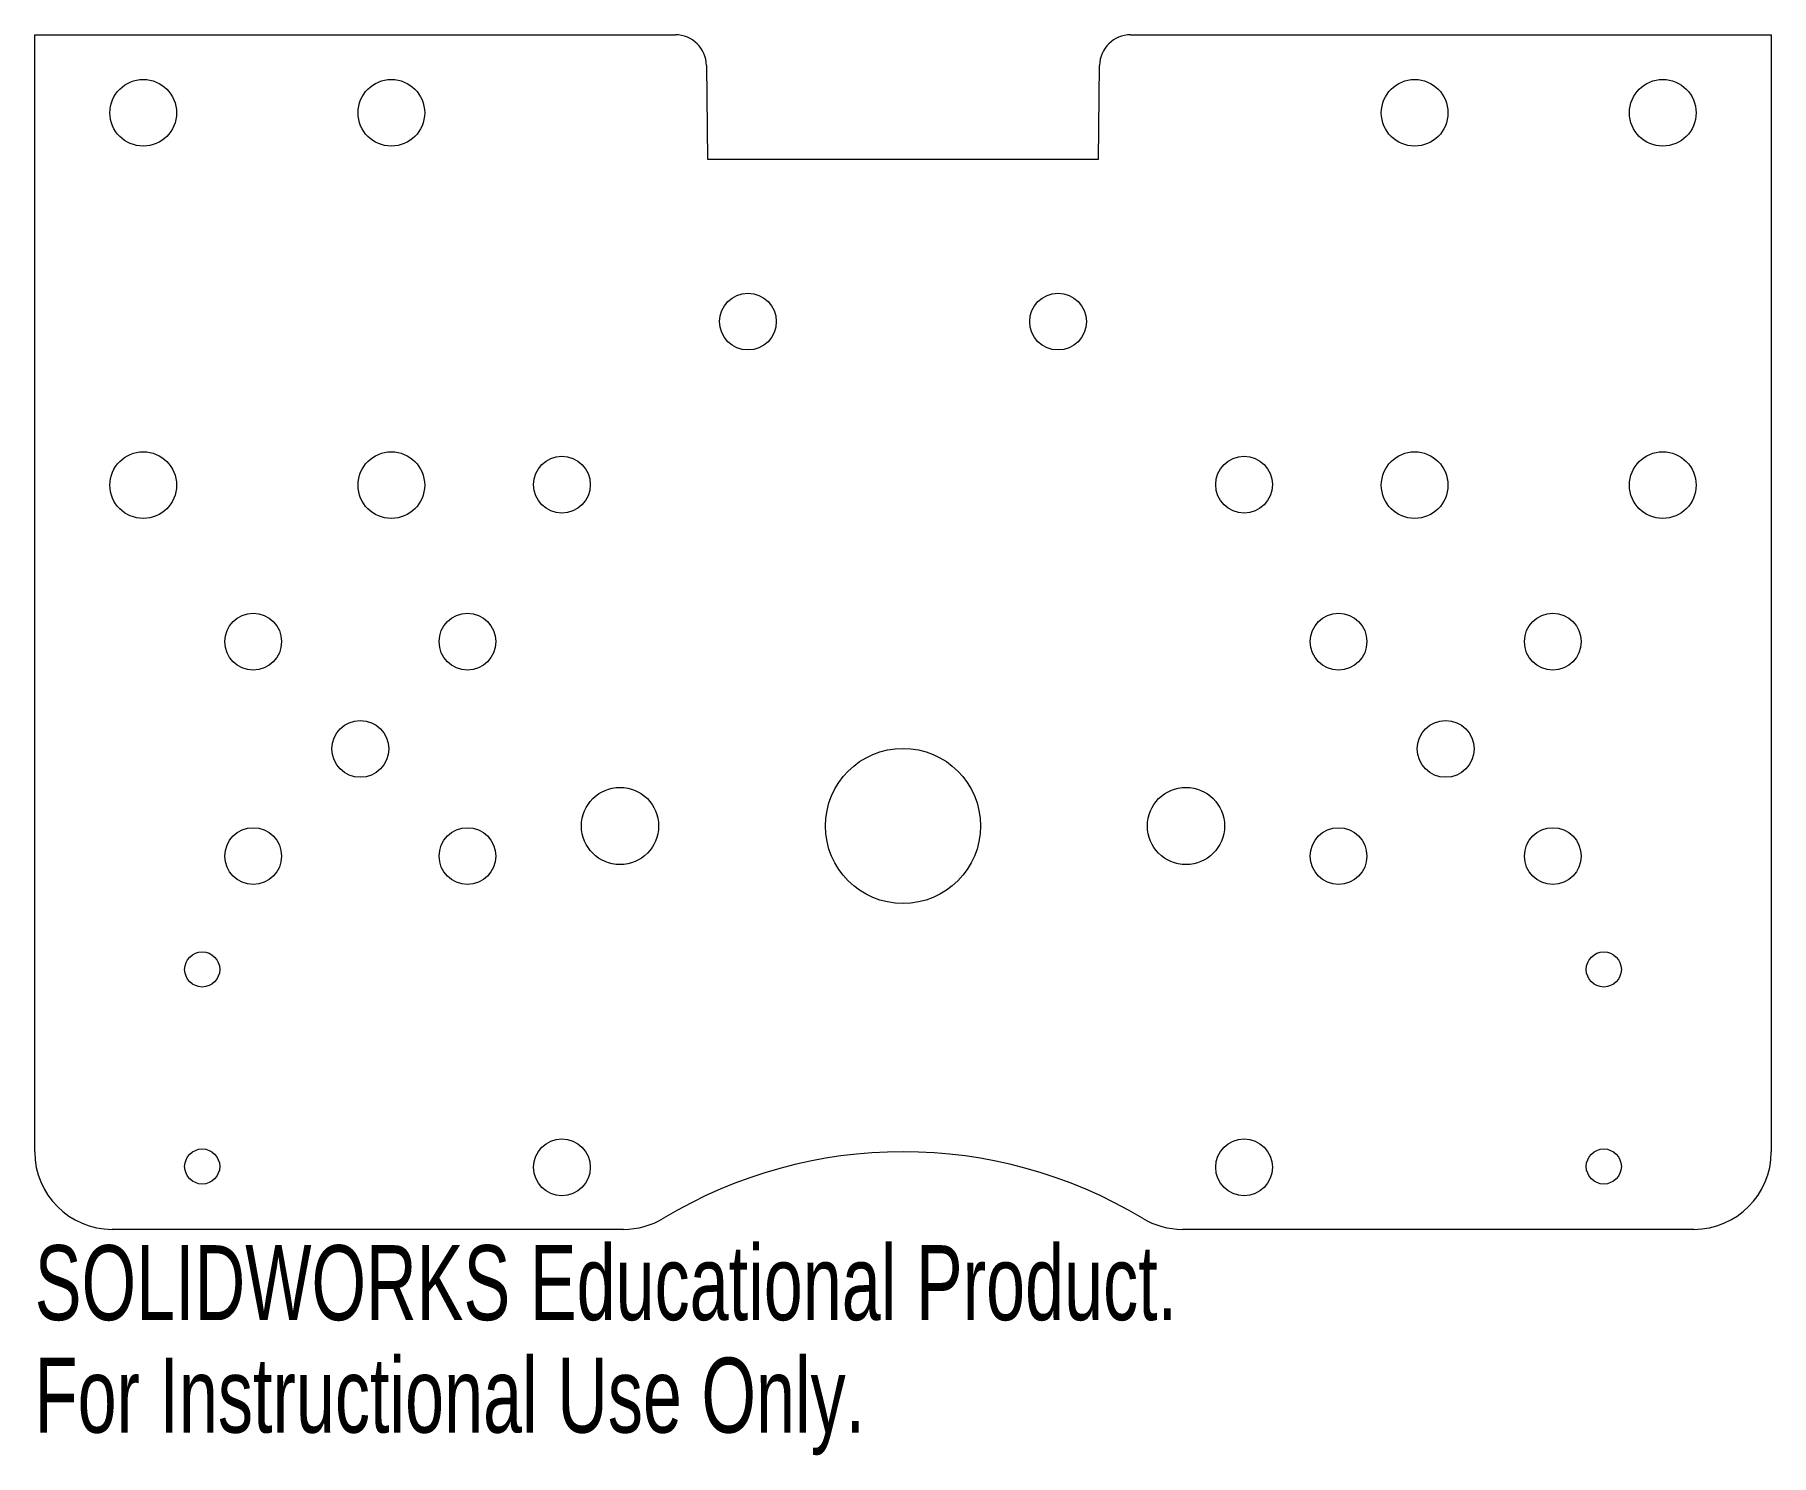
# Model space of a CAD drawing. Header units: millimetres. Extents: x -56 to 56, y -41 to 51.
import ezdxf

# ---------------------------------------------------------------- set-up
doc = ezdxf.new("R2010")
doc.units = ezdxf.units.MM
doc.styles.add('SLDTEXTSTYLE0', font='TXT', dxfattribs={"width": 0.7})

msp = doc.modelspace()

# ---------------------------------------------------------------- linework, layer by layer
at = {"color": 7, "linetype": 'Continuous', "lineweight": 15}
for p, q in [((-56, 51), (-14.68, 51)), ((-56, -21), (-56, 51)), ((14.68, 51), (56, 51)), ((56, 51), (56, -21)), ((-12.68, 49.02), (-12.6, 42.97)), ((12.6, 42.97), (12.68, 49.02)), ((-12.6, 42.97), (12.6, 42.97)), ((-18.03, -26), (-51, -26)), ((51, -26), (18.03, -26))]:
    msp.add_line(p, q, dxfattribs=at)
for centre, radius in [((-49, 45.97), 2.15), ((-33, 45.97), 2.15), ((33, 45.97), 2.15), ((49, 45.97), 2.15), ((-10, 32.51), 1.83), ((10, 32.51), 1.83), ((-49, 21.97), 2.15), ((-33, 21.97), 2.15), ((-22, 22), 1.83), ((22, 22), 1.83), ((33, 21.97), 2.15), ((49, 21.97), 2.15), ((-41.91, 11.88), 1.83), ((-28.09, 11.88), 1.83), ((28.09, 11.88), 1.83), ((41.91, 11.88), 1.83), ((-35, 4.97), 1.83), ((35, 4.97), 1.83), ((0, 0), 5), ((-18.25, 0), 2.49), ((18.25, 0), 2.49), ((-41.91, -1.94), 1.83), ((-28.09, -1.94), 1.83), ((28.09, -1.94), 1.83), ((41.91, -1.94), 1.83), ((-45.2, -9.25), 1.13), ((45.2, -9.25), 1.13), ((-45.2, -21.95), 1.13), ((-22, -22), 1.83), ((22, -22), 1.83), ((45.2, -21.95), 1.13)]:
    msp.add_circle(centre, radius, dxfattribs=at)
for centre, radius, start, end in [((-14.68, 49), 2, 0.7135, 90), ((14.68, 49), 2, 90, 179.2865), ((-51, -21), 5, 180, 270), ((0, -51), 30, 58.9973, 121.0027), ((51, -21), 5, 270, 0), ((-18.03, -21), 5, 270, 301.0027), ((18.03, -21), 5, 238.9973, 270)]:
    msp.add_arc(centre, radius, start, end, dxfattribs=at)

# ---------------------------------------------------------------- texts
at = {"color": 7, "linetype": 'Continuous', "char_height": 4.8336, "attachment_point": 1, "style": 'SLDTEXTSTYLE0'}
for s, insert in [('SOLIDWORKS Educational Product.', (-56, -27.02)), ('For Instructional Use Only.', (-56, -34.27))]:
    msp.add_mtext(s, dxfattribs=dict(at, insert=insert))

doc.saveas('drawing.dxf')
